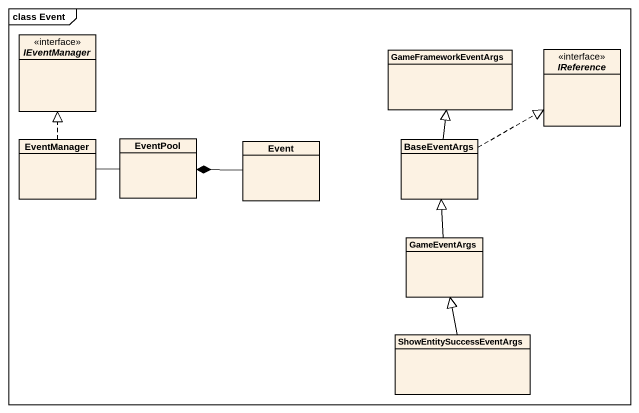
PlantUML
@startuml
mainframe class Event
hide circle
hide empty members
interface IEventManager
class GameFrameworkEventArgs
interface IReference
class EventManager
class EventPool
class Event
class BaseEventArgs
class GameEventArgs
class ShowEntitySuccessEventArgs
EventManager .up.|> IEventManager
EventManager -right- EventPool
Event -left-* EventPool
BaseEventArgs -up-|> GameFrameworkEventArgs
BaseEventArgs .right.|> IReference
GameEventArgs -up-|> BaseEventArgs
ShowEntitySuccessEventArgs -up-|> GameEventArgs
@enduml
